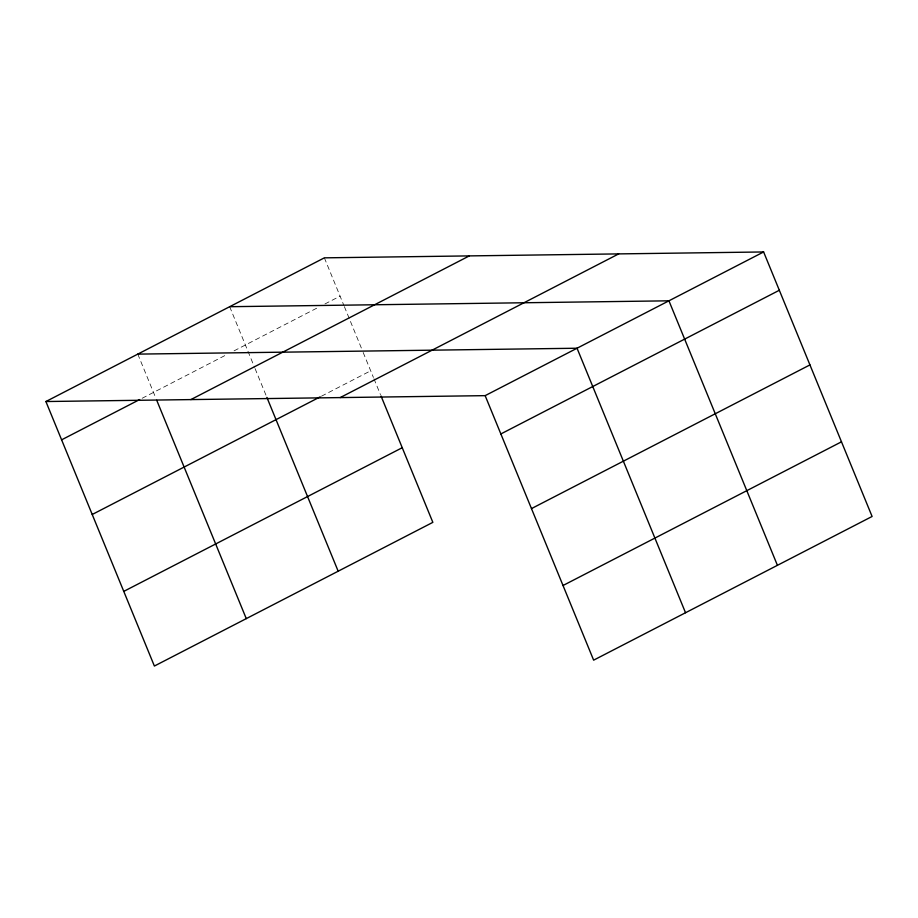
<?xml version="1.0" encoding="UTF-8"?>
<svg xmlns="http://www.w3.org/2000/svg" width="918" height="918" viewBox="0 0 918 918"><rect width="100%" height="100%" fill="white"/><g stroke="black" fill="none" stroke-linecap="round" stroke-linejoin="round"><path stroke-width="0.69" stroke-dasharray="4.59 3.44" d="M142.175 398.263L226.517 354.738M234.067 350.848L318.615 307.22M324.926 303.961L340.073 296.147M321.461 396.197L370.688 370.792M324.364 257.843L343.837 305.315M344.376 306.623L362.633 351.146M363.172 352.466L373.408 377.424M373.959 378.755L380.477 394.66M229.684 306.704L254.527 367.269M255.066 368.577L266.346 396.071M137.792 354.119L155.647 397.655"/><path stroke-width="1.38" d="M45.9 401.533L324.364 257.843L763.615 251.957L872.1 516.467L593.636 660.157L485.152 395.647L45.9 401.533L154.385 666.043L432.848 522.353L381.027 395.991M61.609 439.837L139.651 399.559M190.852 399.594L469.316 255.904M92.225 514.482L320.198 396.851M340.199 397.586L618.663 253.907M485.152 395.647L763.615 251.957M123.769 591.387L402.233 447.709M500.861 433.95L779.325 290.26M531.476 508.595L809.94 364.905M563.021 585.5L841.485 441.822M229.684 306.704L668.935 300.817L777.42 565.327M137.792 354.119L577.043 348.232L685.528 612.742M266.886 397.379L338.168 571.203M156.726 400.271L246.276 618.629"/></g></svg>
